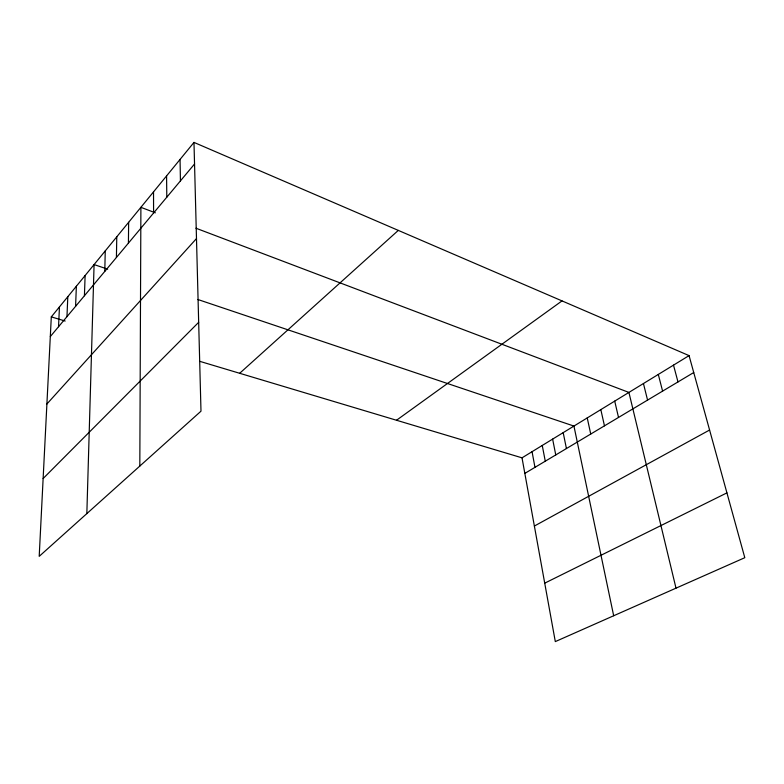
<?xml version="1.0" encoding="UTF-8"?>
<svg xmlns="http://www.w3.org/2000/svg" width="784" height="784" viewBox="0 0 784 784"><rect width="100%" height="100%" fill="white"/><g stroke="black" fill="none" stroke-linecap="round" stroke-linejoin="round"><path stroke-width="1.18" d="M139.817 466.068L140.895 207.329L155.359 212.817M128.419 243.118L128.645 222.303M116.414 257.475L116.777 236.827M104.782 271.401L105.252 250.909M86.838 513.608L94.08 264.58L107.673 269.147M84.427 295.754L85.113 275.537M75.587 306.328L76.362 286.248M66.963 316.648L67.806 296.695M58.535 326.732L59.457 306.907M193.981 142.404L51.303 316.883L39.2 556.356L200.988 411.179L193.981 142.404L689.067 355.613L744.8 557.698L555.307 641.596L522.017 457.836L199.675 361.306M50.303 336.581L194.55 163.993M46.903 403.995L196.49 238.581M43.13 478.524L198.675 322.312M239.679 373.292L398.301 230.398M396.508 420.253L562.01 300.899M522.017 457.836L689.067 355.613M524.839 473.399L693.732 372.527M534.374 526.044L709.589 430.024M544.723 583.159L726.925 492.871M51.303 316.883L65.17 321.038M197.793 299.478L573.937 426.065L613.676 615.744M195.941 228.213L628.915 392.421L676.004 588.157M673.505 365.128L677.984 381.935M658.305 374.438L662.598 391.118M643.448 383.533L647.564 400.095M614.715 401.114L618.517 417.451M600.828 409.611L604.464 425.839M587.236 417.931L590.734 434.042M563.186 432.641L566.43 448.556M552.632 439.109L555.758 454.936M542.254 445.459L545.272 461.198M532.052 451.702L534.972 467.352M180.055 159.436L180.438 180.879M166.58 175.92L166.796 197.205M153.527 191.874L153.586 213.003"/></g></svg>
